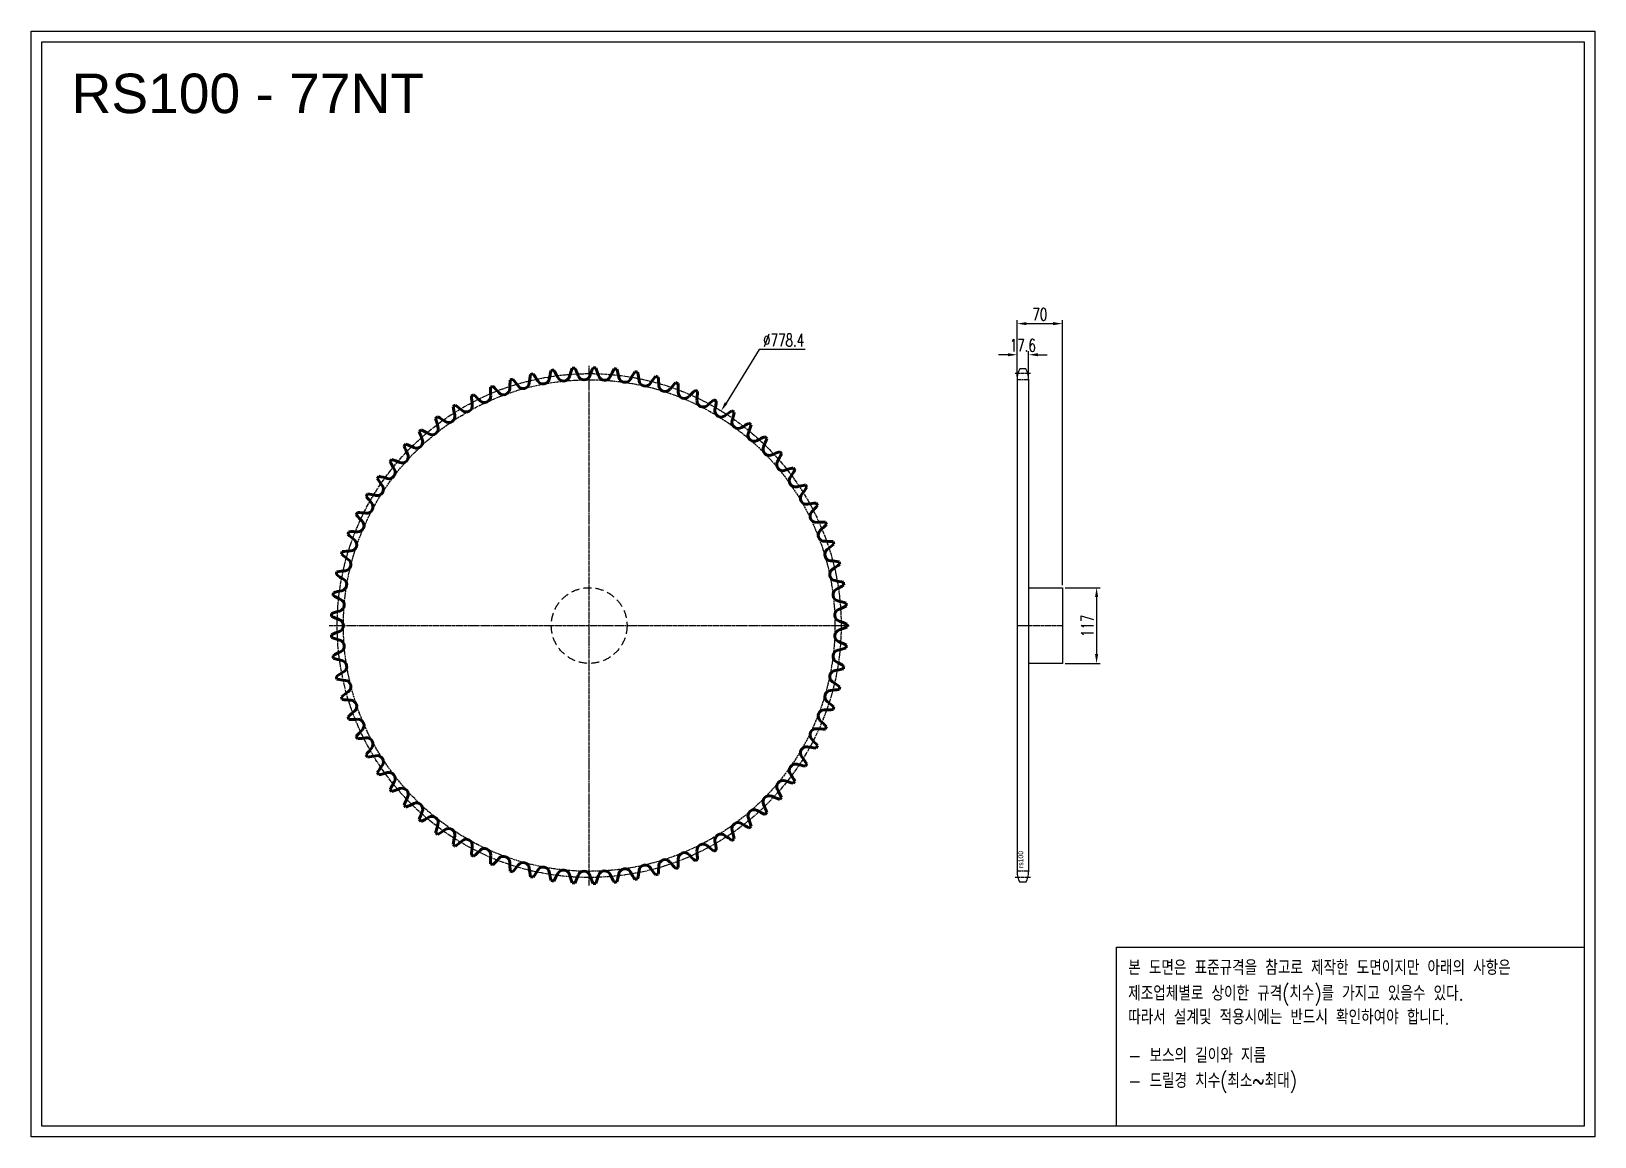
# Model space of a CAD drawing. Header units: millimetres. Extents: x 896 to 3311, y 24198 to 25906.
import ezdxf

# ---------------------------------------------------------------- set-up
doc = ezdxf.new("R2010")
doc.units = ezdxf.units.MM
for name, pattern in [('AM_ISO02W050', [7.5, 6, -1.5]), ('AM_ISO02W050x2', [3.75, 3, -0.75]), ('AM_ISO08W050', [18, 12, -1.5, 3, -1.5]), ('AM_ISO08W050x2', [9, 6, -0.75, 1.5, -0.75]), ('HIDDEN', [9.525, 6.35, -3.175])]:
    doc.linetypes.add(name, pattern=pattern)
for name, color, linetype, lineweight in [('AM_0N', 7, 'Continuous', 50), ('AM_3N', 6, 'AM_ISO02W050', 25), ('AM_7', 4, 'AM_ISO08W050', 25), ('AM_7N', 4, 'AM_ISO08W050', 25)]:
    doc.layers.add(name, color=color, linetype=linetype, lineweight=lineweight)
doc.layers.add('HL', color=2, linetype='HIDDEN')
doc.layers.add('S-DIM', color=7, linetype='Continuous')
doc.styles.add('HAN', font='ROMANS.shx', dxfattribs={"width": 0.7, "bigfont": 'whgtxt.shx'})
doc.styles.add('HSG', font='SIMPLEX.shx', dxfattribs={"width": 0.7, "bigfont": 'HSG.shx'})
doc.styles.get("Standard").update_dxf_attribs({"font": 'arial.ttf'})
doc.dimstyles.new('APP32', dxfattribs={"dimscale": 8, "dimtxt": 2.4, "dimasz": 1.8, "dimexe": 0.7, "dimexo": 0.5, "dimgap": 0.6, "dimtad": 1, "dimtoh": 1, "dimdec": 1, "dimrnd": 0.01, "dimzin": 9, "dimdsep": 46, "dimtxsty": 'HSG', "dimcen": 0, "dimclrd": 1, "dimclre": 1, "dimclrt": 256, "dimazin": 2, "dimtp": 1, "dimtm": 1, "dimtfac": 0.5, "dimtdec": 1, "dimtofl": 0, "dimtmove": 0, "dimatfit": 3, "dimfxl": 0, "dimtvp": 1, "dimtolj": 2, "dimlwd": -1, "dimlwe": -1, "dimarcsym": 0})

# ---------------------------------------------------------------- blocks, each defined once
blk = doc.blocks.new('*D1')
at = {"layer": 'Defpoints', "color": 0, "transparency": 16777216}
for p in [(2489, 25046.5), (2489, 24929.5), (2541.7, 24929.5)]:
    blk.add_point(p, dxfattribs=at)
at = {"layer": 'S-DIM', "color": 1, "transparency": 16777216}
for p, q in [((2493, 25046.5), (2547.3, 25046.5)), ((2541.7, 25032.1), (2541.7, 24943.9)), ((2493, 24929.5), (2547.3, 24929.5))]:
    blk.add_line(p, q, dxfattribs=at)
for points in [[(2539.3, 25032.1), (2544.1, 25032.1), (2541.7, 25046.5)], [(2539.3, 24943.9), (2544.1, 24943.9), (2541.7, 24929.5)]]:
    blk.add_solid(points, dxfattribs=at)
at = {"layer": 'S-DIM', "transparency": 16777216, "insert": (2527.3, 24987.6), "char_height": 19.2, "attachment_point": 5, "rotation": 90, "style": 'HSG'}
blk.add_mtext('\\A2;117', dxfattribs=at)
blk = doc.blocks.new('*D2')
at = {"layer": 'Defpoints', "color": 0, "transparency": 16777216}
for p in [(2436.6, 25406.4), (2419, 25368.6), (2436.6, 25367.7)]:
    blk.add_point(p, dxfattribs=at)
at = {"layer": 'S-DIM', "color": 1, "transparency": 16777216}
for p, q in [((2419, 25372.6), (2419, 25412)), ((2436.6, 25371.7), (2436.6, 25412)), ((2404.6, 25406.4), (2390.2, 25406.4)), ((2451, 25406.4), (2465.4, 25406.4))]:
    blk.add_line(p, q, dxfattribs=at)
for points in [[(2404.6, 25408.8), (2404.6, 25404), (2419, 25406.4)], [(2451, 25408.8), (2451, 25404), (2436.6, 25406.4)]]:
    blk.add_solid(points, dxfattribs=at)
at = {"layer": 'S-DIM', "transparency": 16777216, "insert": (2427.8, 25420.8), "char_height": 19.2, "attachment_point": 5, "style": 'HSG'}
blk.add_mtext('\\A2;17.6', dxfattribs=at)
blk = doc.blocks.new('*D3')
at = {"layer": 'Defpoints', "color": 0, "transparency": 16777216}
for p in [(2489, 25454.4), (2419, 25368.6), (2489, 25046.5)]:
    blk.add_point(p, dxfattribs=at)
at = {"layer": 'S-DIM', "color": 1, "transparency": 16777216}
for p, q in [((2419, 25372.6), (2419, 25460)), ((2489, 25050.5), (2489, 25460)), ((2433.4, 25454.4), (2474.6, 25454.4))]:
    blk.add_line(p, q, dxfattribs=at)
for points in [[(2433.4, 25456.8), (2433.4, 25452), (2419, 25454.4)], [(2474.6, 25456.8), (2474.6, 25452), (2489, 25454.4)]]:
    blk.add_solid(points, dxfattribs=at)
at = {"layer": 'S-DIM', "transparency": 16777216, "insert": (2454, 25468.8), "char_height": 19.2, "attachment_point": 5, "style": 'HSG'}
blk.add_mtext('\\A2;70', dxfattribs=at)
blk = doc.blocks.new('notice1')
at = {"color": 4}
blk.add_lwpolyline([(-22142.12, 1735.9), (-22053.8, 1735.9), (-22053.8, 1702.07), (-22142.12, 1702.07)], close=True, dxfattribs=at)
at = {"color": 4, "style": 'HAN', "width": 0.8}
for s, p in [('본 도면은 표준규격을 참고로 제작한 도면이지만 아래의 사항은', (-22139.9, 1730.62)), ('제조업체별로 상이한 규격(치수)를 가지고 있을수 있다.', (-22139.9, 1725.78)), ('따라서 설계및 적용시에는 반드시 확인하여야 합니다.', (-22139.9, 1721.28)), ('- 보스의 길이와 지름', (-22139.9, 1714.03)), ('- 드릴경 치수(최소~최대)', (-22139.9, 1709.27))]:
    blk.add_text(s, height=2.7949, dxfattribs=at).set_placement(p)

msp = doc.modelspace()

# ---------------------------------------------------------------- linework, layer by layer
for p, q in [((2432.58, 25384.47), (2422.93, 25384.47)), ((2418.95, 25368.57), (2418.95, 24607.48)), ((2436.55, 25368.57), (2436.55, 24607.48)), ((2436.55, 25046.52), (2488.95, 25046.52)), ((2488.95, 25046.52), (2488.95, 24929.52)), ((2488.95, 24929.52), (2436.55, 24929.52)), ((2432.58, 24591.58), (2422.93, 24591.58))]:
    msp.add_line(p, q)
for points in [[(896.03, 25906.07), (3311.21, 25906.07), (3311.21, 24198.37), (896.03, 24198.37)], [(912.3, 25889.8), (3294.94, 25889.8), (3294.94, 24214.63), (912.3, 24214.63)]]:
    msp.add_lwpolyline(points, close=True)
for centre, start, end in [((2452.75, 25368.57), 151.93881, 180), ((2402.75, 25368.57), 0, 28.06119), ((2452.75, 24607.48), 180, 208.06119), ((2402.75, 24607.48), 331.93881, 0)]:
    msp.add_arc(centre, 33.8, start, end)
at = {"layer": 'AM_0N'}
for centre, radius, start, end in [((1902.19, 25326.9), 180.59, 161.05051, 165.25974), ((1757.87, 24988.02), 398.4, 93.20026, 93.81272), ((1573.26, 25306.74), 180.59, 21.75325, 25.96247), ((1929.33, 25314.01), 180.59, 156.37519, 160.58442), ((1757.87, 24988.02), 398.4, 88.52494, 89.1374), ((1599.85, 25320.73), 180.59, 17.07792, 21.28715), ((1955.33, 25298.95), 180.59, 151.69987, 155.90909), ((1757.87, 24988.02), 398.4, 83.84961, 84.46208), ((1627.5, 25332.5), 180.59, 12.4026, 16.61182), ((1815.75, 25351.77), 180.59, 175.07649, 179.28571), ((1757.87, 24988.02), 398.4, 107.22624, 107.8387), ((1501.52, 25252.5), 180.59, 35.77922, 39.98845), ((1655.84, 25363.71), 9.62, 215.77922, 354.61039), ((1845.21, 25345.84), 180.59, 170.40116, 174.61039), ((1757.87, 24988.02), 398.4, 102.55091, 103.16337), ((1523.93, 25272.51), 180.59, 31.1039, 35.31312), ((1686.8, 25370.78), 9.62, 211.1039, 349.93506), ((1874.08, 25337.53), 180.59, 165.72584, 169.93506), ((1757.87, 24988.02), 398.4, 97.87559, 98.48805), ((1547.9, 25290.64), 180.59, 26.42857, 30.6378), ((1718.23, 25375.3), 9.62, 206.42857, 345.25974), ((1749.93, 25377.24), 9.62, 201.75325, 340.58442), ((1781.68, 25376.59), 9.62, 197.07792, 335.90909), ((1813.27, 25373.36), 9.62, 192.4026, 331.23377), ((1980.01, 25281.82), 180.59, 147.02454, 151.23377), ((1757.87, 24988.02), 398.4, 79.17429, 79.78675), ((1656.01, 25341.98), 180.59, 7.72727, 11.9365), ((1844.5, 25367.56), 9.62, 187.72727, 326.55844), ((2003.22, 25262.74), 180.59, 142.34922, 146.55844), ((1757.87, 24988.02), 398.4, 74.49896, 75.11143), ((1685.2, 25349.11), 180.59, 3.05195, 7.26117), ((2024.8, 25241.82), 180.59, 137.67389, 141.88312), ((1757.87, 24988.02), 398.4, 69.82364, 70.4361), ((1714.87, 25353.83), 180.59, 358.37662, 2.58585), ((1757.87, 24988.02), 398.4, 116.57689, 117.18935), ((1755.88, 25356.34), 180.59, 184.42714, 188.63636), ((1461.95, 25207.33), 180.59, 45.12987, 49.3391), ((1596.15, 25342.14), 9.62, 225.12987, 3.96104), ((1757.87, 24988.02), 398.4, 111.90156, 112.51402), ((1785.91, 25355.28), 180.59, 179.75181, 183.96104), ((1480.82, 25230.72), 180.59, 40.45455, 44.66377), ((1625.55, 25354.14), 9.62, 220.45455, 359.28571), ((1875.15, 25359.24), 9.62, 183.05195, 321.88312), ((1905.01, 25348.44), 9.62, 178.37662, 317.20779), ((2044.6, 25219.22), 180.59, 132.99857, 137.20779), ((1757.87, 24988.02), 398.4, 65.14831, 65.76078), ((1933.9, 25335.25), 9.62, 173.7013, 312.53247), ((1744.83, 25356.12), 180.59, 353.7013, 357.91052), ((2062.49, 25195.08), 180.59, 128.32324, 132.53247), ((1757.87, 24988.02), 398.4, 60.47299, 61.08545), ((1540.76, 25311.16), 9.62, 234.48052, 13.31169), ((1757.87, 24988.02), 398.4, 121.25221, 121.86467), ((1725.87, 25354.96), 180.59, 189.10246, 193.31169), ((1445.06, 25182.48), 180.59, 49.80519, 54.01442), ((1567.83, 25327.78), 9.62, 229.80519, 8.63636), ((1961.62, 25319.75), 9.62, 169.02597, 307.85714), ((1774.88, 25355.96), 180.59, 349.02597, 353.2352), ((2078.35, 25169.56), 180.59, 123.64792, 127.85714), ((1757.87, 24988.02), 398.4, 55.79766, 56.41013), ((1804.81, 25353.34), 180.59, 344.35065, 348.55988), ((1757.87, 24988.02), 398.4, 130.60286, 131.21532), ((1666.68, 25344.88), 180.59, 198.45311, 202.66234), ((1417.62, 25129.08), 180.59, 59.15584, 63.36507), ((1515.15, 25292.39), 9.62, 239.15584, 17.98701), ((1757.87, 24988.02), 398.4, 125.92754, 126.54), ((1696.07, 25351.13), 180.59, 193.77779, 197.98701), ((1430.25, 25156.34), 180.59, 54.48052, 58.68975), ((1987.98, 25302.03), 9.62, 164.35065, 303.18182), ((2092.08, 25142.84), 180.59, 118.97259, 123.18182), ((1834.44, 25348.3), 180.59, 339.67532, 343.88455), ((1757.87, 24988.02), 398.4, 51.12234, 51.7348), ((1757.87, 24988.02), 398.4, 135.27818, 135.89065), ((1637.89, 25336.26), 180.59, 203.12844, 207.33766), ((1407.26, 25100.87), 180.59, 63.83117, 68.04039), ((1491.15, 25271.59), 9.62, 243.83117, 22.66234), ((2012.81, 25282.23), 9.62, 159.67532, 298.50649), ((2103.59, 25115.08), 180.59, 114.29727, 118.50649), ((2035.94, 25260.48), 9.62, 155, 293.83117), ((1863.55, 25340.86), 180.59, 335, 339.20923), ((1757.87, 24988.02), 398.4, 46.44702, 47.05948), ((1757.87, 24988.02), 398.4, 139.95351, 140.56597), ((1609.91, 25325.32), 180.59, 207.80376, 212.01299), ((1399.23, 25071.92), 180.59, 68.50649, 72.71572), ((1468.92, 25248.91), 9.62, 248.50649, 27.33766), ((2112.79, 25086.48), 180.59, 109.62194, 113.83117), ((2057.22, 25236.9), 9.62, 150.32468, 289.15584), ((1891.96, 25331.08), 180.59, 330.32468, 334.5339), ((1757.87, 24988.02), 398.4, 41.77169, 42.38415), ((1757.87, 24988.02), 398.4, 144.62883, 145.2413), ((1582.91, 25312.14), 180.59, 212.47909, 216.68831), ((1393.58, 25042.41), 180.59, 73.18182, 77.39104), ((1448.62, 25224.49), 9.62, 253.18182, 32.01299), ((2119.64, 25057.22), 180.59, 104.94662, 109.15584), ((2076.51, 25211.68), 9.62, 145.64935, 284.48052), ((1919.47, 25319.01), 180.59, 325.64935, 329.85858), ((1757.87, 24988.02), 398.4, 37.09637, 37.70883), ((1757.87, 24988.02), 398.4, 149.30416, 149.91662), ((1390.36, 25012.53), 180.59, 77.85714, 82.06637), ((1430.37, 25198.49), 9.62, 257.85714, 36.68831), ((2124.08, 25027.5), 180.59, 100.27129, 104.48052), ((2093.68, 25184.96), 9.62, 140.97403, 279.80519), ((1945.91, 25304.73), 180.59, 320.97403, 325.18325), ((1757.87, 24988.02), 398.4, 32.42104, 33.0335), ((1414.31, 25171.1), 9.62, 262.53247, 41.36364), ((1557.07, 25296.8), 180.59, 217.15441, 221.36364), ((2126.07, 24997.52), 180.59, 95.59597, 99.80519), ((1971.1, 25288.35), 180.59, 316.2987, 320.50793), ((1757.87, 24988.02), 398.4, 27.74572, 28.35818), ((1757.87, 24988.02), 398.4, 153.97948, 154.59195), ((1532.57, 25279.4), 180.59, 221.82974, 226.03896), ((1389.59, 24982.5), 180.59, 82.53247, 86.74169), ((1400.53, 25142.49), 9.62, 267.20779, 46.03896), ((2108.62, 25156.93), 9.62, 136.2987, 275.12987), ((2125.62, 24967.48), 180.59, 90.92064, 95.12987), ((1994.87, 25269.97), 180.59, 311.62338, 315.8326), ((1757.87, 24988.02), 398.4, 23.07039, 23.68285), ((1757.87, 24988.02), 398.4, 158.65481, 159.26727), ((1509.57, 25260.07), 180.59, 226.50506, 230.71429), ((1391.26, 24952.5), 180.59, 87.20779, 91.41702), ((1389.13, 25112.85), 9.62, 271.88312, 50.71429), ((2121.22, 25127.78), 9.62, 131.62338, 270.45455), ((2122.73, 24937.57), 180.59, 86.24532, 90.45455), ((1757.87, 24988.02), 398.4, 163.33013, 163.94259), ((1488.22, 25238.93), 180.59, 231.18038, 235.38961), ((1395.38, 24922.73), 180.59, 91.88312, 96.09234), ((2131.4, 25097.7), 9.62, 126.94805, 265.77922), ((2017.06, 25249.72), 180.59, 306.94805, 311.15728), ((1757.87, 24988.02), 398.4, 18.39507, 19.00753), ((1757.87, 24988.02), 398.4, 168.00546, 168.61792), ((1401.91, 24893.4), 180.59, 96.55844, 100.76767), ((1380.18, 25082.37), 9.62, 276.55844, 55.38961), ((2139.1, 25066.89), 9.62, 122.27273, 261.1039), ((2117.4, 24908), 180.59, 81.57, 85.77922), ((2037.53, 25227.72), 180.59, 302.27273, 306.48195), ((1757.87, 24988.02), 398.4, 13.71974, 14.33221), ((1468.67, 25216.11), 180.59, 235.85571, 240.06494), ((1373.75, 25051.27), 9.62, 281.23377, 60.06494), ((2109.68, 24878.96), 180.59, 76.89467, 81.1039), ((2056.14, 25204.13), 180.59, 297.5974, 301.80663), ((1757.87, 24988.02), 398.4, 9.04442, 9.65688), ((1757.87, 24988.02), 398.4, 172.68078, 173.29324), ((1451.04, 25191.78), 180.59, 240.53103, 244.74026), ((1410.8, 24864.7), 180.59, 101.23377, 105.44299), ((1369.87, 25019.75), 9.62, 285.90909, 64.74026), ((2144.26, 25035.55), 9.62, 117.5974, 256.42857), ((2099.62, 24850.65), 180.59, 72.21935, 76.42857), ((1757.87, 24988.02), 398.4, 4.36909, 4.98156), ((1757.87, 24988.02), 398.4, 177.35611, 177.96857), ((1435.45, 25166.09), 180.59, 245.20636, 249.41558), ((1422.01, 24836.83), 180.59, 105.90909, 110.11832), ((2146.84, 25003.9), 9.62, 112.92208, 251.75325), ((2072.76, 25179.1), 180.59, 292.92208, 297.1313), ((1435.45, 24809.95), 180.59, 110.58442, 114.79364), ((1757.87, 24988.02), 398.4, 182.03143, 182.64389), ((1368.57, 24988.02), 9.62, 290.58442, 69.41558), ((2146.84, 24972.14), 9.62, 108.24675, 247.07792), ((2087.29, 24823.25), 180.59, 67.54402, 71.75325), ((2087.29, 25152.79), 180.59, 288.24675, 292.45598), ((1757.87, 24988.02), 398.4, 359.69377, 0.30623), ((1422.01, 25139.22), 180.59, 249.88168, 254.09091), ((1369.87, 24956.29), 9.62, 295.25974, 74.09091), ((2144.26, 24940.49), 9.62, 103.57143, 242.4026), ((2099.62, 25125.4), 180.59, 283.57143, 287.78065), ((2072.76, 24796.95), 180.59, 62.8687, 67.07792), ((1757.87, 24988.02), 398.4, 355.01844, 355.63091), ((1451.04, 24784.27), 180.59, 115.25974, 119.46897), ((1757.87, 24988.02), 398.4, 186.70676, 187.31922), ((1410.8, 25111.34), 180.59, 254.55701, 258.76623), ((1373.75, 24924.77), 9.62, 299.93506, 78.76623), ((2056.14, 24771.92), 180.59, 58.19337, 62.4026), ((1757.87, 24988.02), 398.4, 350.34312, 350.95558), ((1468.67, 24759.93), 180.59, 119.93506, 124.14429), ((1757.87, 24988.02), 398.4, 191.38208, 191.99454), ((1401.91, 25082.64), 180.59, 259.23233, 263.44156), ((1380.18, 24893.67), 9.62, 304.61039, 83.44156), ((2139.1, 24909.16), 9.62, 98.8961, 237.72727), ((2037.53, 24748.33), 180.59, 53.51805, 57.72727), ((2109.68, 25097.08), 180.59, 278.8961, 283.10533), ((1488.22, 24737.12), 180.59, 124.61039, 128.81962), ((1757.87, 24988.02), 398.4, 196.05741, 196.66987), ((2131.4, 24878.35), 9.62, 94.22078, 233.05195), ((2117.4, 25068.04), 180.59, 274.22078, 278.43), ((1757.87, 24988.02), 398.4, 345.66779, 346.28026), ((1395.38, 25053.31), 180.59, 263.90766, 268.11688), ((1509.57, 24715.98), 180.59, 129.28571, 133.49494), ((1389.13, 24863.2), 9.62, 309.28571, 88.11688), ((2121.22, 24848.26), 9.62, 89.54545, 228.37662), ((2122.73, 25038.47), 180.59, 269.54545, 273.75468), ((2017.06, 24726.33), 180.59, 48.84272, 53.05195), ((1757.87, 24988.02), 398.4, 340.99247, 341.60493), ((1757.87, 24988.02), 398.4, 200.73273, 201.34519), ((1391.26, 25023.55), 180.59, 268.58298, 272.79221), ((1400.53, 24833.56), 9.62, 313.96104, 92.79221), ((2108.62, 24819.11), 9.62, 84.87013, 223.7013), ((2125.62, 25008.57), 180.59, 264.87013, 269.07936), ((1994.87, 24706.07), 180.59, 44.1674, 48.37662), ((1757.87, 24988.02), 398.4, 336.31715, 336.92961), ((1532.57, 24696.64), 180.59, 133.96104, 138.17026), ((1757.87, 24988.02), 398.4, 205.40805, 206.02052), ((1389.59, 24993.55), 180.59, 273.25831, 277.46753), ((1414.31, 24804.95), 9.62, 318.63636, 97.46753), ((1971.1, 24687.69), 180.59, 39.49207, 43.7013), ((1557.07, 24679.25), 180.59, 138.63636, 142.84559), ((1757.87, 24988.02), 398.4, 210.08338, 210.69584), ((1390.36, 24963.51), 180.59, 277.93363, 282.14286), ((1430.37, 24777.55), 9.62, 323.31169, 102.14286), ((2093.68, 24791.09), 9.62, 80.19481, 219.02597), ((1945.91, 24671.31), 180.59, 34.81675, 39.02597), ((2126.07, 24978.52), 180.59, 260.19481, 264.40403), ((1757.87, 24988.02), 398.4, 331.64182, 332.25428), ((1582.91, 24663.91), 180.59, 143.31169, 147.52091), ((1757.87, 24988.02), 398.4, 214.7587, 215.37117), ((1393.58, 24933.64), 180.59, 282.60896, 286.81818), ((1448.62, 24751.56), 9.62, 327.98701, 106.81818), ((2076.51, 24764.37), 9.62, 75.51948, 214.35065), ((1919.47, 24657.04), 180.59, 30.14142, 34.35065), ((2124.08, 24948.54), 180.59, 255.51948, 259.72871), ((1757.87, 24988.02), 398.4, 326.9665, 327.57896), ((1609.91, 24650.72), 180.59, 147.98701, 152.19624), ((1757.87, 24988.02), 398.4, 219.43403, 220.04649), ((1399.23, 24904.13), 180.59, 287.28428, 291.49351), ((1468.92, 24727.14), 9.62, 332.66234, 111.49351), ((2057.22, 24739.14), 9.62, 70.84416, 209.67532), ((1891.96, 24644.97), 180.59, 25.4661, 29.67532), ((2119.64, 24918.82), 180.59, 250.84416, 255.05338), ((1757.87, 24988.02), 398.4, 322.29117, 322.90363), ((1637.89, 24639.79), 180.59, 152.66234, 156.87156), ((1757.87, 24988.02), 398.4, 224.10935, 224.72182), ((1407.26, 24875.17), 180.59, 291.95961, 296.16883), ((1491.15, 24704.45), 9.62, 337.33766, 116.16883), ((2035.94, 24715.57), 9.62, 66.16883, 205), ((1863.55, 24635.18), 180.59, 20.79077, 25), ((2112.79, 24889.57), 180.59, 246.16883, 250.37806), ((1757.87, 24988.02), 398.4, 317.61585, 318.22831), ((1666.68, 24631.17), 180.59, 157.33766, 161.54689), ((1757.87, 24988.02), 398.4, 228.78468, 229.39714), ((1417.62, 24846.97), 180.59, 296.63493, 300.84416), ((1515.15, 24683.66), 9.62, 342.01299, 120.84416), ((1987.98, 24674.01), 9.62, 56.81818, 195.64935), ((2012.81, 24693.81), 9.62, 61.49351, 200.32468), ((1834.44, 24627.74), 180.59, 16.11545, 20.32468), ((2103.59, 24860.96), 180.59, 241.49351, 245.70273), ((1757.87, 24988.02), 398.4, 312.94052, 313.55298), ((1696.07, 24624.92), 180.59, 162.01299, 166.22221), ((1757.87, 24988.02), 398.4, 233.46, 234.07246), ((1430.25, 24819.71), 180.59, 301.31025, 305.51948), ((1540.76, 24664.89), 9.62, 346.68831, 125.51948), ((1725.87, 24621.09), 180.59, 166.68831, 170.89754), ((1961.62, 24656.3), 9.62, 52.14286, 190.97403), ((2078.35, 24806.48), 180.59, 232.14286, 236.35208), ((1804.81, 24622.7), 180.59, 11.44012, 15.64935), ((2092.08, 24833.21), 180.59, 236.81818, 241.02741), ((1757.87, 24988.02), 398.4, 308.2652, 308.87766), ((1757.87, 24988.02), 398.4, 238.13533, 238.74779), ((1445.06, 24793.56), 180.59, 305.98558, 310.19481), ((1567.83, 24648.27), 9.62, 351.36364, 130.19481), ((1755.88, 24619.7), 180.59, 171.36364, 175.57286), ((1461.95, 24768.71), 180.59, 310.6609, 314.87013), ((1596.15, 24633.91), 9.62, 356.03896, 134.87013), ((1905.01, 24627.6), 9.62, 42.79221, 181.62338), ((1933.9, 24640.8), 9.62, 47.46753, 186.2987), ((1744.83, 24619.93), 180.59, 2.08948, 6.2987), ((2062.49, 24780.96), 180.59, 227.46753, 231.67676), ((1757.87, 24988.02), 398.4, 298.91455, 299.52701), ((1774.88, 24620.09), 180.59, 6.7648, 10.97403), ((1757.87, 24988.02), 398.4, 303.58987, 304.20234), ((1757.87, 24988.02), 398.4, 242.81065, 243.42311), ((1785.91, 24620.77), 180.59, 176.03896, 180.24819), ((1757.87, 24988.02), 398.4, 247.48598, 248.09844), ((1480.82, 24745.32), 180.59, 315.33623, 319.54545), ((1625.55, 24621.9), 9.62, 0.71429, 139.54545), ((1815.75, 24624.27), 180.59, 180.71429, 184.92351), ((1501.52, 24723.55), 180.59, 320.01155, 324.22078), ((1655.84, 24612.34), 9.62, 5.38961, 144.22078), ((1845.21, 24630.2), 180.59, 185.38961, 189.59884), ((1686.8, 24605.27), 9.62, 10.06494, 148.8961), ((1813.27, 24602.69), 9.62, 28.76623, 167.5974), ((1844.5, 24608.49), 9.62, 33.44156, 172.27273), ((2003.22, 24713.31), 180.59, 213.44156, 217.65078), ((1685.2, 24626.94), 180.59, 352.73883, 356.94805), ((1875.15, 24616.81), 9.62, 38.11688, 176.94805), ((2024.8, 24734.22), 180.59, 218.11688, 222.32611), ((1757.87, 24988.02), 398.4, 289.5639, 290.17636), ((1714.87, 24622.22), 180.59, 357.41415, 1.62338), ((2044.6, 24756.82), 180.59, 222.79221, 227.00143), ((1757.87, 24988.02), 398.4, 294.23922, 294.85169), ((1757.87, 24988.02), 398.4, 252.1613, 252.77376), ((1757.87, 24988.02), 398.4, 256.83663, 257.44909), ((1523.93, 24703.53), 180.59, 324.68688, 328.8961), ((1874.08, 24638.51), 180.59, 190.06494, 194.27416), ((1757.87, 24988.02), 398.4, 261.51195, 262.12441), ((1547.9, 24685.41), 180.59, 329.3622, 333.57143), ((1718.23, 24600.75), 9.62, 14.74026, 153.57143), ((1902.19, 24649.15), 180.59, 194.74026, 198.94949), ((1757.87, 24988.02), 398.4, 266.18728, 266.79974), ((1573.26, 24669.3), 180.59, 334.03753, 338.24675), ((1749.93, 24598.81), 9.62, 19.41558, 158.24675), ((1929.33, 24662.04), 180.59, 199.41558, 203.62481), ((1757.87, 24988.02), 398.4, 270.8626, 271.47506), ((1599.85, 24655.32), 180.59, 338.71285, 342.92208), ((1781.68, 24599.45), 9.62, 24.09091, 162.92208), ((1955.33, 24677.1), 180.59, 204.09091, 208.30013), ((1757.87, 24988.02), 398.4, 275.53792, 276.15039), ((1627.5, 24643.54), 180.59, 343.38818, 347.5974), ((1980.01, 24694.23), 180.59, 208.76623, 212.97546), ((1757.87, 24988.02), 398.4, 280.21325, 280.82571), ((1656.01, 24634.06), 180.59, 348.0635, 352.27273), ((1757.87, 24988.02), 398.4, 284.88857, 285.50104)]:
    msp.add_arc(centre, radius, start, end, dxfattribs=at)
at = {"layer": 'AM_3N', "linetype": 'AM_ISO02W050x2'}
for p, q in [((2436.55, 25367.7), (2418.95, 25367.7)), ((2436.55, 24608.35), (2418.95, 24608.35))]:
    msp.add_line(p, q, dxfattribs=at)
msp.add_circle((1757.87, 24988.02), 379.68, dxfattribs=at)
at = {"layer": 'AM_7', "linetype": 'AM_ISO08W050x2'}
for p, q in [((2439.55, 25377.22), (2415.95, 25377.22)), ((2418.95, 24988.02), (2488.95, 24988.02)), ((2439.55, 24598.82), (2415.95, 24598.82))]:
    msp.add_line(p, q, dxfattribs=at)
msp.add_circle((1757.87, 24988.02), 389.2, dxfattribs=at)
at = {"layer": 'AM_7N', "linetype": 'AM_ISO08W050x2'}
for p, q in [((1757.87, 24586.62), (1757.87, 25389.43)), ((1356.47, 24988.02), (2159.27, 24988.02))]:
    msp.add_line(p, q, dxfattribs=at)
at = {"layer": 'HL', "ltscale": 2}
msp.add_circle((1757.87, 24988.02), 58.5, dxfattribs=at)
at = {"layer": 'S-DIM', "color": 1}
for p, q in [((2020.23, 25414.49), (1969.35, 25331.78)), ((2091.59, 25414.49), (2020.23, 25414.49))]:
    msp.add_line(p, q, dxfattribs=at)
msp.add_solid([(1967.31, 25333.04), (1971.4, 25330.53), (1961.81, 25319.52)], dxfattribs=at)

# ---------------------------------------------------------------- block references
at = {"xscale": 8.181265169645565, "yscale": 8.181265169645565, "zscale": 8.181265169645565}
msp.add_blockref('notice1', (183722.91, 10289.57), dxfattribs=at)

# ---------------------------------------------------------------- texts
msp.add_text('RS100 - 77NT', height=60.9892).set_placement((958.23, 25779.61))
at = {"insert": (2420.78, 24613.47), "char_height": 7.56, "width": 32.5046, "attachment_point": 1, "rotation": 90}
msp.add_mtext('rs100', dxfattribs=at)
at = {"layer": 'S-DIM', "insert": (2058.31, 25428.89), "char_height": 19.2, "attachment_point": 5, "style": 'HSG'}
msp.add_mtext('\\A2;∅778.4', dxfattribs=at)

# ---------------------------------------------------------------- dimensions: what is measured, and where the dimension line sits
at = {"layer": 'S-DIM'}
dim = msp.add_linear_dim(base=(2488.95, 25454.44), p1=(2418.95, 25368.57), p2=(2488.95, 25046.52), dimstyle='APP32', dxfattribs=at)
dim.commit()
dim.dimension.update_dxf_attribs({"geometry": '*D3', "text_midpoint": (2453.95, 25468.84)})
dim = msp.add_linear_dim(base=(2436.55, 25406.44), p1=(2418.95, 25368.57), p2=(2436.55, 25367.7), dimstyle='APP32', dxfattribs=at)
dim.commit()
dim.dimension.update_dxf_attribs({"geometry": '*D2', "text_midpoint": (2427.75, 25406.44), "dimtype": 128})
dim = msp.add_linear_dim(base=(2541.69, 24929.52), p1=(2488.95, 25046.52), p2=(2488.95, 24929.52), angle=90, dimstyle='APP32', dxfattribs=at)
dim.commit()
dim.dimension.update_dxf_attribs({"geometry": '*D1', "text_midpoint": (2541.69, 24987.61), "dimtype": 128})

doc.saveas('drawing.dxf')
